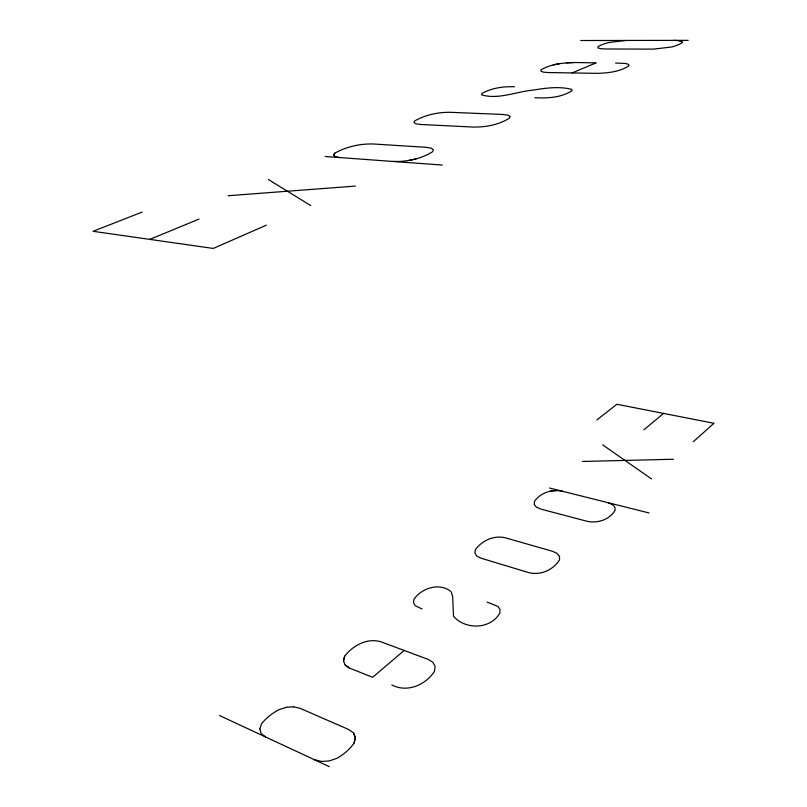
<?xml version="1.0" encoding="UTF-8"?>
<svg xmlns="http://www.w3.org/2000/svg" width="807" height="807" viewBox="0 0 807 807"><rect width="100%" height="100%" fill="white"/><g stroke="black" fill="none" stroke-linecap="round" stroke-linejoin="round"><path stroke-width="1.21" d="M321.347 761.455L329.115 760.951L336.892 758.338A45.807 28.316 -17.4 0 0 354.122 742.975L355.362 737.638L353.577 733.008L348.735 729.528L300.083 708.304L293.627 706.811M354.122 742.975L355.362 737.638L353.567 733.008M391.819 684.911C407 693.042 425.602 685.062 434.459 671.363L435.134 666.501L432.895 662.275L427.932 659.309L381.267 641.918C367.447 637.52 352.992 645.358 344.639 656.242L343.54 660.883L345.164 665.119L349.572 668.135L372.642 677.295L404.206 650.442M343.469 660.933L344.639 656.242M259.834 728.943L261.529 723.829A45.474 27.72 -17.7 0 1 278.95 709.666L286.314 707.295M400.282 161.45C411.56 160.633 422.929 157.849 432.552 151.746L433.369 149.658L431.009 148.115L425.773 147.288L373.268 143.989C359.942 143.616 346.465 146.682 334.794 153.169L333.523 155.176L335.298 156.729L340.07 157.587M334.794 153.169L333.523 155.176L335.298 156.729M693.233 441.782L713.953 423.292L616.891 404.267L596.777 420.023M643.936 429.768L663.566 413.416M266.36 225.173L213.27 248.435L93.047 231.296L142.143 212.09M572.092 72.953L596.171 62.835C577.883 62.906 557.677 60.333 541.023 69.826L540.942 71.198L543.474 72.166L548.417 72.549L596.595 73.346C607.661 73.104 619.453 71.974 628.956 65.801L628.603 64.419L625.647 63.46L615.59 63.047M149.789 239.386L198.976 219.1M562.439 491.261C552.139 488.911 540.569 492.643 534.436 501.44L534.254 504.516L536.473 507.179L540.861 509.096L586.477 521.13C597.029 523.703 609.386 519.98 615.085 510.337L614.863 507.2L612.291 504.486L607.61 502.579M408.403 160.543L416.18 158.898M608.468 42.549L626.131 40.451M553.279 64.903L559.564 63.672M550.767 491.029L556.729 490.545M228.159 195.718L355.362 186.094M286.293 707.285L293.647 706.821M566.383 62.855L572.728 62.583M582.321 461.453L673.492 459.254M580.687 40.521L688.21 40.35M392.938 161.45L400.302 161.45M514.442 86.763C503.265 86.339 491.655 87.963 481.829 93.572L481.608 94.873C498.575 99.876 516.672 91.453 533.598 90.051C546.097 87.963 559.493 86.218 571.85 89.395L571.981 90.727C561.057 97.728 547.509 98.393 534.91 97.708M673.734 40.37L678.838 40.632L681.683 41.369L682.167 42.509A36.517 6.698 -6.4 0 1 672.039 46.937L653.428 49.126L605.29 48.985L600.569 48.692L598.037 47.936L597.937 46.806A36.194 6.607 -6.6 0 1 608.488 42.549M325.221 156.508L442.297 165.052M549.617 488.043L649.121 512.99M314.347 759.68L321.347 761.455M678.838 40.632L681.683 41.369L682.167 42.509M487.125 602.093L497.959 606.44L500.037 609.557L499.836 613.108C490.323 629.631 465.357 629.914 453.514 616.286L452.656 596.343L451.083 591.702C439.865 582.301 421.93 587.778 414.031 599.147L413.477 602.617L415.131 605.704L422.011 608.902M219.464 715.506L329.317 766.65M268.368 179.477L310.766 205.624M602.688 444.879L651.471 478.904M345.235 665.069L349.572 668.135M265.483 736.932L261.145 733.492L259.814 728.933M559.523 556.437L559.503 559.987C552.987 570.166 540.105 575.805 528.303 572.476L481.194 558.252L476.876 556.134L474.909 553.088L475.353 549.628C482.263 540.397 494.348 534.89 505.787 537.926L552.482 551.272L557.112 553.38L559.523 556.437M509.903 116.329L509.56 118.084C498.746 124.853 485.723 127.294 473.104 127.052L420.729 124.47L416.008 123.834L414.021 122.553L414.798 120.848C425.612 114.826 438.09 112.123 450.417 112.304L502.337 114.443L507.442 115.038L509.903 116.329"/></g></svg>
